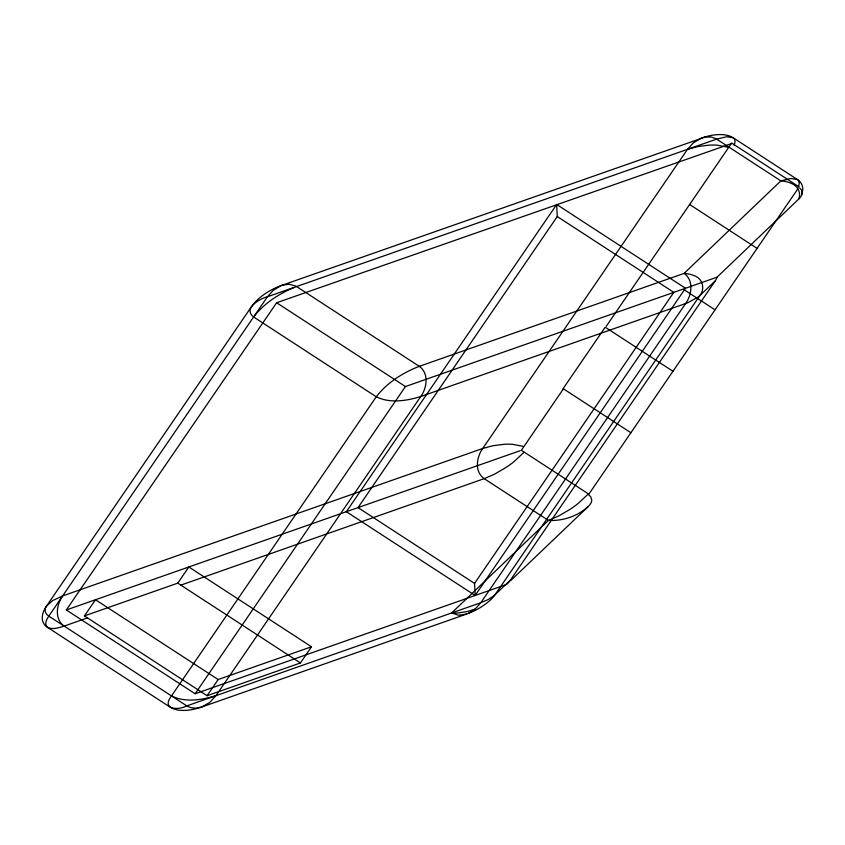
<?xml version="1.0" encoding="UTF-8"?>
<svg xmlns="http://www.w3.org/2000/svg" width="845" height="845" viewBox="0 0 845 845"><rect width="100%" height="100%" fill="white"/><g stroke="black" fill="none" stroke-linecap="round" stroke-linejoin="round"><path stroke-width="1.27" d="M802.38 192.428L801.673 194.836A12.865 6.728 -26 0 1 798.641 199.145L717.025 277.192A16.742 8.746 -26 0 1 715.24 280.878L510.486 580.019L493.712 595.957L488.083 599.601L480.816 602.717L215.993 695.657C201.849 699.998 185.256 702.808 171.493 695.91C161.015 709.61 178.084 710.539 186.819 705.892L215.306 695.889M798.641 199.145C801.482 192.913 797.543 185.689 791.406 183.386A47.69 24.917 -26 0 0 783.083 181.094L780.843 180.872L715.958 138.686L710.983 136.975L704.962 137.112L281.712 285.388A38.532 20.132 -26 0 0 251.303 306.925L46.528 606.066C43.792 609.287 45.165 614.262 48.82 616.111L186.819 705.892L190.695 707.635L195.406 708.216L201.712 707.022L466.546 614.083A38.532 20.132 -26 0 0 488.896 601.344L490.945 599.485A25.519 13.33 -26 0 0 494.938 594.88L699.723 295.739C705.49 289.064 702.533 278.132 693.967 275.597A47.732 24.938 -26 0 0 686.689 273.664L684.101 273.389L419.278 366.329C402.833 372.719 387.105 382.648 376.268 396.77L171.493 695.91M734.168 145.245L735.097 141.738L734.474 139.034A13.087 6.834 -26 0 0 733.228 137.788L726.763 136.732L716.655 139.108L296.606 286.529C280.16 292.919 264.443 302.848 253.606 316.97C242.811 308.657 259.595 298.581 267.442 296.764L293.785 287.511M798.356 187.009L799.285 183.492L798.673 180.798A13.087 6.834 -26 0 0 797.426 179.552L733.228 137.788A38.532 20.132 -26 0 0 701.762 137.978M523.551 446.435L512.535 444.312A66.491 34.74 -26 0 0 504.201 444.28L492.751 445.759L482.706 448.484L62.657 595.905C56.404 604.534 54.302 619.227 64.157 626.092L87.489 617.896M510.517 580.019A27.822 14.534 -26 0 1 506.683 584.413L195.121 693.766L66.322 609.974L276.642 302.742L731.147 143.713M84.426 615.91L95.496 599.739L218.158 679.538L311.499 646.774L188.836 566.974L177.767 583.145L84.426 615.91L207.088 695.71L300.44 662.945L311.499 646.774M195.121 693.766L405.442 386.535L717.025 277.192M207.088 695.71L218.158 679.538M346.355 511.7L556.675 204.469L685.475 288.261L475.154 595.482L346.355 511.7L520.182 450.691M556.675 204.469L557.267 216.542L358.026 507.602L474.552 583.409L475.154 595.482M701.139 138.21L693.386 142.826L687.481 149.343L482.706 448.484C476.453 457.113 474.351 471.816 484.206 478.671L548.394 520.435C562.559 521.154 577.23 516.432 587.803 506.863M562.992 388.827L604.978 327.501M606.245 326.297L731.685 143.048L799.159 186.935M474.552 583.409L673.803 292.359L557.267 216.542M797.912 188.752L588.838 494.167L521.376 450.269L563.435 388.827L630.909 432.714M523.847 452.476L513.728 461.888A66.459 34.719 -26 0 1 505.764 467.644L494.462 474.235L484.206 478.671L180.83 585.141M715.261 280.878L698.498 296.817L687.788 302.753L420.768 396.516C406.625 400.857 390.041 403.667 376.268 396.77L253.606 316.97M466.546 614.083L458.571 615.234L451.642 612.952L548.394 520.435L558.661 515.989L569.963 509.408A66.459 34.719 -26 0 0 577.917 503.641L588.046 494.23L590.634 496.617L591.753 499.786A13.288 6.94 -26 0 1 588.373 506.377L511.13 580.188M468.394 613.343L475.207 608.981L480.816 602.717L685.601 303.577C691.854 294.947 693.946 280.244 684.101 273.389L780.843 180.872L790.952 178.485L797.416 179.552A38.532 20.132 -26 0 1 802.602 191.223M281.089 285.621L273.347 290.247L267.442 296.764L48.82 616.111C46.728 619.163 43.729 624.518 47.584 627.412L170.246 707.212A38.532 20.132 -26 0 0 201.712 707.022L209.824 702.396L215.993 695.657L420.768 396.516C427.031 387.887 429.123 373.184 419.278 366.329L295.908 286.096L289.022 284.205L281.712 285.388M474.901 609.192L467.211 611.558L458.265 612.942A45.123 23.575 -26 0 1 451.652 612.952M62.657 595.905L52.665 600.584L46.528 606.066A38.532 20.132 -26 0 0 47.584 627.412C52.844 629.958 58.928 627.666 64.157 626.092M66.322 609.974L346.017 511.816M687.481 149.343L697.537 146.618L708.976 145.139A66.491 34.74 -26 0 1 717.32 145.171L728.337 147.294M689.626 204.49L757.099 248.388M683.753 289.476L696.893 298.031M697.78 298.602L715.028 309.83M605.495 327.385L672.969 371.272M276.642 302.742L405.442 386.535M177.767 583.145L300.44 662.945M802.011 191.952L802.053 192.333A15.052 7.869 -26 0 1 801.683 194.836M799.729 188.129A23.206 12.126 -26 0 1 802.074 191.931"/></g></svg>
